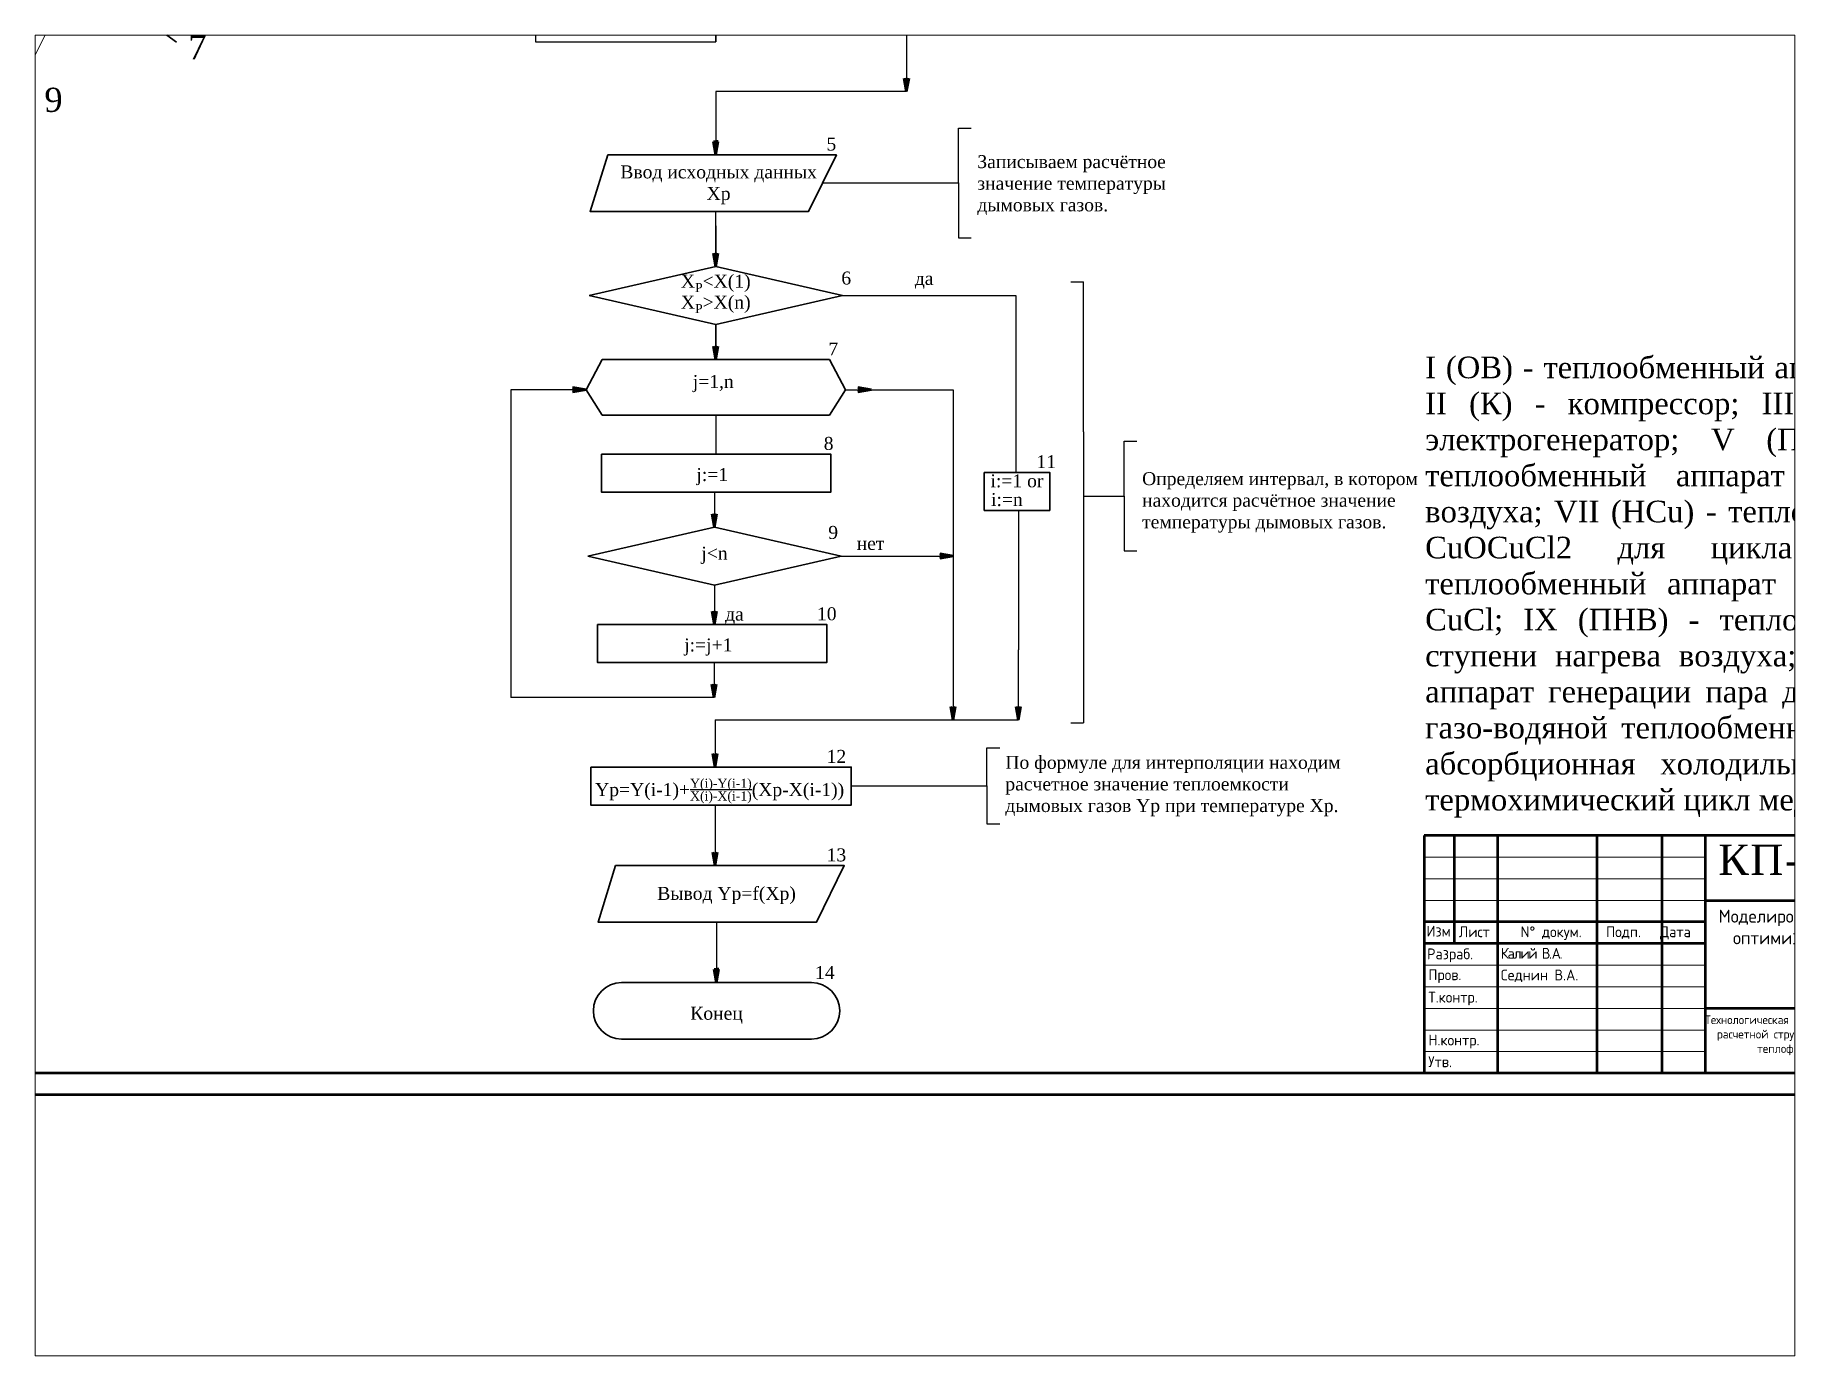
# Paper-space layout 'Лист1' of a CAD drawing. Extents: x 0.1 to 10.7, y 0 to 7.9.
# The model-space entities are those that its viewports show. They can reach past a viewport. Long polylines and large blocks are cut down to what shows.
import ezdxf

# ---------------------------------------------------------------- set-up
doc = ezdxf.new("R2010")
doc.units = 0
doc.header["$MEASUREMENT"] = 0
doc.linetypes.add('DASHED', pattern=[7, 5, -2, 0])
for name, color, linetype, lineweight in [('block', 7, 'Continuous', 50), ('линии', 7, 'Continuous', 30), ('Основная', 7, 'Continuous', 50), ('основной', 7, 'Continuous', 50), ('Позиции', 7, 'Continuous', 25), ('тонкая', 7, 'Continuous', 15)]:
    doc.layers.add(name, color=color, linetype=linetype, lineweight=lineweight)
doc.layers.add('текст', color=250, linetype='Continuous')
doc.styles.add('ГОСТ 2.304', font='isocpeur.ttf', dxfattribs={"height": 5})
doc.styles.add('МОЙСКИЙ', font='timesi.ttf')
doc.styles.add('Размер', font='GOST_Common.ttf')

msp = doc.modelspace()

# ---------------------------------------------------------------- hatches: boundary and pattern name
at = {"layer": 'block'}
h = msp.add_hatch(color=7, dxfattribs=at)
h.dxf.hatch_style = 1
h.paths.add_polyline_path([(2753.63, -1068.11), (2754.18, -1068.11), (2754.73, -1068.11), (2754.18, -1071.22)])
h = msp.add_hatch(color=7, dxfattribs=at)
h.dxf.hatch_style = 1
h.paths.add_polyline_path([(2753.63, -1068.11), (2754.18, -1068.11), (2754.73, -1068.11), (2754.18, -1071.22)])
h = msp.add_hatch(color=7, dxfattribs=at)
h.dxf.hatch_style = 1
h.paths.add_polyline_path([(2709.46, -1082.8), (2710.01, -1082.8), (2710.56, -1082.8), (2710.01, -1085.9)])
h = msp.add_hatch(color=7, dxfattribs=at)
h.dxf.hatch_style = 1
h.paths.add_polyline_path([(2709.46, -1108.63), (2710.01, -1108.63), (2710.56, -1108.63), (2710.01, -1111.73)])
h = msp.add_hatch(color=7, dxfattribs=at)
h.dxf.hatch_style = 1
h.paths.add_polyline_path([(2709.46, -1130.16), (2710.01, -1130.16), (2710.56, -1130.16), (2710.01, -1133.26)])
h = msp.add_hatch(color=7, dxfattribs=at)
h.dxf.hatch_style = 1
h.paths.add_polyline_path([(2709.46, -1130.16), (2710.01, -1130.16), (2710.56, -1130.16), (2710.01, -1133.26)])
h = msp.add_hatch(color=7, dxfattribs=at)
h.dxf.hatch_style = 1
h.paths.add_polyline_path([(2709.46, -1130.16), (2710.01, -1130.16), (2710.56, -1130.16), (2710.01, -1133.26)])
h = msp.add_hatch(color=7, dxfattribs=at)
h.dxf.hatch_style = 1
h.paths.add_polyline_path([(2709.46, -1130.16), (2710.01, -1130.16), (2710.56, -1130.16), (2710.01, -1133.26)])
h = msp.add_hatch(color=7, dxfattribs=at)
h.dxf.hatch_style = 1
h.paths.add_polyline_path([(2676.9, -1139.68), (2676.9, -1140.23), (2676.9, -1140.77), (2680, -1140.23)])
h = msp.add_hatch(color=7, dxfattribs=at)
h.dxf.hatch_style = 1
h.paths.add_polyline_path([(2742.9, -1139.68), (2742.9, -1140.23), (2742.9, -1140.77), (2746, -1140.23)])
h = msp.add_hatch(color=7, dxfattribs=at)
h.dxf.hatch_style = 1
h.paths.add_polyline_path([(2709.16, -1168.92), (2709.71, -1168.92), (2710.26, -1168.92), (2709.71, -1172.02)])
h = msp.add_hatch(color=7, dxfattribs=at)
h.dxf.hatch_style = 1
h.paths.add_polyline_path([(2709.16, -1168.92), (2709.71, -1168.92), (2710.26, -1168.92), (2709.71, -1172.02)])
h = msp.add_hatch(color=7, dxfattribs=at)
h.dxf.hatch_style = 1
h.paths.add_polyline_path([(2761.83, -1178.19), (2761.83, -1178.74), (2761.83, -1179.29), (2764.93, -1178.74)])
h = msp.add_hatch(color=7, dxfattribs=at)
h.dxf.hatch_style = 1
h.paths.add_polyline_path([(2709.16, -1191.44), (2709.71, -1191.44), (2710.26, -1191.44), (2709.71, -1194.55)])
h = msp.add_hatch(color=7, dxfattribs=at)
h.dxf.hatch_style = 1
h.paths.add_polyline_path([(2709.16, -1191.44), (2709.71, -1191.44), (2710.26, -1191.44), (2709.71, -1194.55)])
h = msp.add_hatch(color=7, dxfattribs=at)
h.dxf.hatch_style = 1
h.paths.add_polyline_path([(2709.07, -1208.34), (2709.62, -1208.34), (2710.17, -1208.34), (2709.62, -1211.45)])
h = msp.add_hatch(color=7, dxfattribs=at)
h.dxf.hatch_style = 1
h.paths.add_polyline_path([(2709.07, -1208.34), (2709.62, -1208.34), (2710.17, -1208.34), (2709.62, -1211.45)])
h = msp.add_hatch(color=7, dxfattribs=at)
h.dxf.hatch_style = 1
h.paths.add_polyline_path([(2764.39, -1213.54), (2764.93, -1213.54), (2765.48, -1213.54), (2764.93, -1216.65)])
h = msp.add_hatch(color=7, dxfattribs=at)
h.dxf.hatch_style = 1
h.paths.add_polyline_path([(2764.39, -1213.54), (2764.93, -1213.54), (2765.48, -1213.54), (2764.93, -1216.65)])
h = msp.add_hatch(color=7, dxfattribs=at)
h.dxf.hatch_style = 1
h.paths.add_polyline_path([(2779.53, -1213.54), (2780.08, -1213.54), (2780.62, -1213.54), (2780.08, -1216.65)])
h = msp.add_hatch(color=7, dxfattribs=at)
h.dxf.hatch_style = 1
h.paths.add_polyline_path([(2779.53, -1213.54), (2780.08, -1213.54), (2780.62, -1213.54), (2780.08, -1216.65)])
h = msp.add_hatch(color=7, dxfattribs=at)
h.dxf.hatch_style = 1
h.paths.add_polyline_path([(2709.33, -1224.44), (2709.87, -1224.44), (2710.42, -1224.44), (2709.87, -1227.54)])
h = msp.add_hatch(color=7, dxfattribs=at)
h.dxf.hatch_style = 1
h.paths.add_polyline_path([(2709.33, -1224.44), (2709.87, -1224.44), (2710.42, -1224.44), (2709.87, -1227.54)])
h = msp.add_hatch(color=7, dxfattribs=at)
h.dxf.hatch_style = 1
h.paths.add_polyline_path([(2709.33, -1247.24), (2709.87, -1247.24), (2710.42, -1247.24), (2709.87, -1250.35)])
h = msp.add_hatch(color=7, dxfattribs=at)
h.dxf.hatch_style = 1
h.paths.add_polyline_path([(2709.33, -1247.24), (2709.87, -1247.24), (2710.42, -1247.24), (2709.87, -1250.35)])
h = msp.add_hatch(color=7, dxfattribs=at)
h.dxf.hatch_style = 1
h.paths.add_polyline_path([(2709.64, -1274.31), (2710.19, -1274.31), (2710.74, -1274.31), (2710.19, -1277.42)])

# ---------------------------------------------------------------- linework, layer by layer
for p, q in [((2668.32, -1018.97), (2668.32, -1059.73)), ((2754.18, -1018.97), (2754.18, -1071.22)), ((2766.68, -1045.39), (2766.68, -1058.06)), ((2710.01, -1051.96), (2710.01, -1059.73)), ((2710.01, -1059.73), (2710.01, -1051.96)), ((2710.01, -1051.96), (2710.01, -1059.73)), ((2766.68, -1058.06), (2769.64, -1058.06)), ((2668.32, -1059.73), (2710.01, -1059.73)), ((2754.18, -1071.22), (2710.01, -1071.22)), ((2710.01, -1071.22), (2710.01, -1085.9)), ((2766.14, -1092.4), (2766.14, -1079.72)), ((2766.14, -1079.72), (2769.1, -1079.72)), ((2766.14, -1092.4), (2766.14, -1105.08)), ((2710.01, -1102.33), (2710.01, -1098.97)), ((2710.01, -1102.33), (2710.01, -1111.73)), ((2710.01, -1111.73), (2710.01, -1102.33)), ((2766.14, -1105.08), (2769.1, -1105.08)), ((2792.14, -1115.3), (2795.1, -1115.3)), ((2795.1, -1150.01), (2795.1, -1115.3)), ((2739.32, -1118.45), (2779.46, -1118.45)), ((2779.46, -1118.45), (2779.46, -1159.35)), ((2710.01, -1125.17), (2710.01, -1133.26)), ((2710.01, -1125.17), (2710.01, -1130.86)), ((2710.01, -1133.26), (2710.01, -1125.17)), ((2710.01, -1125.17), (2710.01, -1130.86)), ((2680, -1140.23), (2662.59, -1140.23)), ((2662.59, -1140.23), (2662.59, -1211.45)), ((2680, -1140.23), (2667.78, -1140.23)), ((2667.78, -1140.23), (2667.78, -1140.23)), ((2680, -1140.23), (2673.44, -1140.23)), ((2740.02, -1140.23), (2753.64, -1140.23)), ((2753.64, -1140.23), (2764.93, -1140.23)), ((2764.93, -1140.23), (2764.93, -1200.38)), ((2710.01, -1146.03), (2710.01, -1155.12)), ((2710.01, -1146.15), (2710.01, -1155.12)), ((2710.01, -1146.15), (2710.01, -1155.12)), ((2795.1, -1150.01), (2795.1, -1217.31)), ((2804.48, -1164.85), (2804.48, -1152.17)), ((2804.48, -1152.17), (2807.44, -1152.17)), ((2709.71, -1163.94), (2709.71, -1172.02)), ((2780.08, -1168.16), (2780.08, -1200.38)), ((2804.48, -1164.85), (2804.48, -1177.53)), ((2739.02, -1178.74), (2764.93, -1178.74)), ((2804.48, -1177.53), (2807.44, -1177.53)), ((2709.71, -1185.46), (2709.71, -1194.55)), ((2764.93, -1200.38), (2764.93, -1216.65)), ((2780.08, -1216.65), (2780.08, -1200.38)), ((2709.62, -1203.36), (2709.62, -1211.45)), ((2709.62, -1211.45), (2662.59, -1211.45)), ((2709.87, -1216.65), (2709.87, -1227.54)), ((2709.87, -1216.65), (2780.08, -1216.65)), ((2792.14, -1217.31), (2795.1, -1217.31)), ((2772.76, -1231.86), (2772.76, -1223.08)), ((2772.76, -1223.08), (2775.71, -1223.08)), ((2772.76, -1231.86), (2772.76, -1240.64)), ((2709.87, -1236.35), (2709.87, -1250.35)), ((2772.76, -1240.64), (2775.71, -1240.64)), ((2710.19, -1263.42), (2710.19, -1277.42))]:
    msp.add_line(p, q)
at = {"linetype": 'DASHED'}
for p, q in [((2734.73, -1092.4), (2766.14, -1092.4)), ((2795.1, -1164.85), (2804.48, -1164.85)), ((2741.35, -1231.86), (2772.76, -1231.86))]:
    msp.add_line(p, q, dxfattribs=at)
at = {"layer": 'block', "color": 7}
for p, q in [((2754.18, -1071.22), (2753.63, -1068.11)), ((2754.18, -1071.22), (2753.63, -1068.11)), ((2754.18, -1071.22), (2754.73, -1068.11)), ((2754.18, -1071.22), (2754.73, -1068.11)), ((2710.01, -1085.9), (2709.46, -1082.8)), ((2709.46, -1082.8), (2710.01, -1082.8)), ((2710.01, -1085.9), (2710.56, -1082.8)), ((2710.56, -1082.8), (2710.01, -1082.8)), ((2710.01, -1111.73), (2709.46, -1108.63)), ((2710.01, -1111.73), (2710.56, -1108.63)), ((2710.01, -1133.26), (2709.46, -1130.16)), ((2710.01, -1133.26), (2709.46, -1130.16)), ((2710.01, -1133.26), (2709.46, -1130.16)), ((2710.01, -1133.26), (2709.46, -1130.16)), ((2710.01, -1133.26), (2710.56, -1130.16)), ((2710.01, -1133.26), (2710.56, -1130.16)), ((2710.01, -1133.26), (2710.56, -1130.16)), ((2710.01, -1133.26), (2710.56, -1130.16)), ((2680, -1140.23), (2676.9, -1139.68)), ((2746, -1140.23), (2742.9, -1139.68)), ((2680, -1140.23), (2676.9, -1140.77)), ((2746, -1140.23), (2742.9, -1140.77)), ((2709.71, -1172.02), (2709.16, -1168.92)), ((2709.71, -1172.02), (2709.16, -1168.92)), ((2709.71, -1172.02), (2710.26, -1168.92)), ((2709.71, -1172.02), (2710.26, -1168.92)), ((2764.93, -1178.74), (2761.83, -1178.19)), ((2764.93, -1178.74), (2761.83, -1179.29)), ((2709.71, -1194.55), (2709.16, -1191.44)), ((2709.71, -1194.55), (2709.16, -1191.44)), ((2709.71, -1194.55), (2710.26, -1191.44)), ((2709.71, -1194.55), (2710.26, -1191.44)), ((2709.62, -1211.45), (2709.07, -1208.34)), ((2709.62, -1211.45), (2709.07, -1208.34)), ((2709.62, -1211.45), (2710.17, -1208.34)), ((2709.62, -1211.45), (2710.17, -1208.34)), ((2764.93, -1216.65), (2764.39, -1213.54)), ((2764.93, -1216.65), (2764.39, -1213.54)), ((2764.93, -1216.65), (2765.48, -1213.54)), ((2764.93, -1216.65), (2765.48, -1213.54)), ((2780.08, -1216.65), (2779.53, -1213.54)), ((2780.08, -1216.65), (2779.53, -1213.54)), ((2780.08, -1216.65), (2780.62, -1213.54)), ((2780.08, -1216.65), (2780.62, -1213.54)), ((2709.87, -1227.54), (2709.33, -1224.44)), ((2709.87, -1227.54), (2709.33, -1224.44)), ((2709.87, -1227.54), (2710.42, -1224.44)), ((2709.87, -1227.54), (2710.42, -1224.44)), ((2709.87, -1250.35), (2709.33, -1247.24)), ((2709.87, -1250.35), (2709.33, -1247.24)), ((2709.87, -1250.35), (2710.42, -1247.24)), ((2709.87, -1250.35), (2710.42, -1247.24)), ((2710.19, -1277.42), (2709.64, -1274.31)), ((2709.64, -1274.31), (2710.19, -1274.31)), ((2710.19, -1277.42), (2710.74, -1274.31)), ((2710.74, -1274.31), (2710.19, -1274.31))]:
    msp.add_line(p, q, dxfattribs=at)
at = {"layer": 'линии', "linetype": 'Continuous', "lineweight": 0}
msp.add_line((2562.43, -1042.84), (2527.75, -1112.84), dxfattribs=at)
at = {"layer": 'линии'}
for p, q in [((2585.22, -1059.81), (2562.43, -1042.84)), ((2680.7, -1118.45), (2710.01, -1111.73)), ((2710.01, -1111.73), (2739.32, -1118.45)), ((2680.7, -1118.45), (2710.01, -1125.17)), ((2710.01, -1125.17), (2739.32, -1118.45)), ((2683.71, -1133.26), (2680, -1140.23)), ((2683.71, -1133.26), (2710.01, -1133.26)), ((2710.01, -1133.26), (2736.31, -1133.26)), ((2736.31, -1133.26), (2740.02, -1140.23)), ((2680, -1140.23), (2683.71, -1146.15)), ((2740.02, -1140.23), (2736.31, -1146.15)), ((2736.31, -1146.15), (2683.71, -1146.15)), ((2680.4, -1178.74), (2709.71, -1172.02)), ((2709.71, -1172.02), (2739.02, -1178.74)), ((2680.4, -1178.74), (2709.71, -1185.46)), ((2709.71, -1185.46), (2739.02, -1178.74))]:
    msp.add_line(p, q, dxfattribs=at)
for points in [[(2685.02, -1085.9), (2737.92, -1085.9), (2731.5, -1098.97), (2680.93, -1098.98)], [(2683.58, -1155.12), (2736.61, -1155.12), (2736.61, -1163.94), (2683.58, -1163.94)], [(2772.13, -1159.35), (2787.29, -1159.35), (2787.29, -1168.16), (2772.13, -1168.16)], [(2682.67, -1194.55), (2735.7, -1194.55), (2735.7, -1203.36), (2682.67, -1203.36)], [(2681.1, -1227.54), (2741.35, -1227.54), (2741.35, -1236.35), (2681.1, -1236.35)], [(2686.85, -1250.35), (2739.75, -1250.35), (2733.34, -1263.41), (2682.77, -1263.42)]]:
    msp.add_lwpolyline(points, close=True, dxfattribs=at)
msp.add_lwpolyline([(2688.23, -1277.42), (2732.15, -1277.42, -1), (2732.15, -1290.48), (2688.23, -1290.48, -1)], format="xyb", close=True, dxfattribs=at)
at = {"layer": 'Основная', "color": 7}
for p, q in [((3058.92, -1243.38), (2873.92, -1243.38)), ((2873.92, -1243.38), (2873.92, -1298.38)), ((2880.92, -1268.38), (2880.92, -1243.38)), ((2890.92, -1243.38), (2890.92, -1298.38)), ((2913.92, -1298.38), (2913.92, -1243.38)), ((2928.92, -1243.38), (2928.92, -1298.38)), ((2938.92, -1243.38), (2938.92, -1298.38)), ((2938.92, -1263.38), (2873.92, -1263.38)), ((2938.92, -1268.38), (2873.92, -1268.38)), ((3058.92, -1283.38), (2938.92, -1283.38)), ((3058.92, -1298.38), (2230.92, -1298.38)), ((3063.92, -1303.38), (2222.92, -1303.38))]:
    msp.add_line(p, q, dxfattribs=at)
at = {"layer": 'основной', "color": 7}
msp.add_line((2938.92, -1258.38), (3058.92, -1258.38), dxfattribs=at)
at = {"layer": 'тонкая', "color": 7}
for p, q in [((2938.92, -1248.38), (2873.92, -1248.38)), ((2938.92, -1253.38), (2873.92, -1253.38)), ((2873.92, -1273.38), (2938.92, -1273.38)), ((2938.92, -1278.38), (2873.92, -1278.38)), ((2938.92, -1283.38), (2873.92, -1283.38))]:
    msp.add_line(p, q, dxfattribs=at)
at = {"layer": 'тонкая', "color": 0}
msp.add_line((2938.92, -1258.38), (2873.92, -1258.38), dxfattribs=at)
at = {"layer": 'тонкая', "color": 7}
for points in [[(2873.92, -1288.38), (2938.92, -1288.38)], [(2873.92, -1293.38), (2938.92, -1293.38)]]:
    msp.add_lwpolyline(points, dxfattribs=at)

# ---------------------------------------------------------------- texts
at = {"color": 7, "insert": (2874.15, -1132.57), "char_height": 5, "width": 175.8529, "attachment_point": 1, "style": 'МОЙСКИЙ'}
msp.add_mtext('\\pxqj;{\\fTimes New Roman|b0|i0|c0|p18;\\C256;I\\fTimes New Roman|b0|i0|c204|p18; (ОВ)\\fTimes New Roman Cyr|b0|i0|c204|p18; - теплообменный аппарат охлаждения воздуха; \\fTimes New Roman|b0|i0|c0|p18;II\\fTimes New Roman|b0|i0|c204|p18; (К)\\fTimes New Roman Cyr|b0|i0|c204|p18; - компрессор;\\fTimes New Roman|b0|i0|c204|p18; \\fTimes New Roman|b0|i0|c0|p18;III\\fTimes New Roman|b0|i0|c204|p18; (Т)\\fTimes New Roman Cyr|b0|i0|c204|p18; - турбина; \\fTimes New Roman|b0|i0|c0|p18;IV\\fTimes New Roman|b0|i0|c204|p18; (Г)\\fTimes New Roman Cyr|b0|i0|c204|p18; - электрогенератор; \\fTimes New Roman|b0|i0|c0|p18;V\\fTimes New Roman|b0|i0|c204|p18; (П)\\fTimes New Roman Cyr|b0|i0|c204|p18; - печь; \\fTimes New Roman|b0|i0|c0|p18;VI\\fTimes New Roman|b0|i0|c204|p18; (ВНВ)\\fTimes New Roman Cyr|b0|i0|c204|p18; - теплообменный аппарат второй ступени нагрева воздуха; \\fTimes New Roman|b0|i0|c0|p18;VII\\fTimes New Roman|b0|i0|c204|p18; (Н\\fTimes New Roman|b0|i0|c0|p18;Cu)\\fTimes New Roman Cyr|b0|i0|c204|p18; - теплообменный аппарат нагрева \\fTimes New Roman|b0|i0|c0|p18;CuOCuCl\\fTimes New Roman Cyr|b0|i0|c204|p18;2 для цикла \\fTimes New Roman|b0|i0|c0|p18;CuCl; VIII\\fTimes New Roman|b0|i0|c204|p18; (ПП)\\fTimes New Roman Cyr|b0|i0|c204|p18; - теплообменный аппарат перегрева пара для цикла \\fTimes New Roman|b0|i0|c0|p18;CuCl; IX\\fTimes New Roman|b0|i0|c204|p18; (ПНВ)\\fTimes New Roman Cyr|b0|i0|c204|p18; - теплообменный аппарат первой ступени нагрева воздуха; \\fTimes New Roman|b0|i0|c0|p18;X\\fTimes New Roman|b0|i0|c204|p18; (ГП)\\fTimes New Roman Cyr|b0|i0|c204|p18; - теплообменный аппарат генерации пара для цикла \\fTimes New Roman|b0|i0|c0|p18;CuCl; XI\\fTimes New Roman|b0|i0|c204|p18; (ГВТ)\\fTimes New Roman Cyr|b0|i0|c204|p18; - газо-водяной теплообменный аппарат; \\fTimes New Roman|b0|i0|c0|p18;XII\\fTimes New Roman|b0|i0|c204|p18; (АБХМ)\\fTimes New Roman Cyr|b0|i0|c204|p18; - абсорбционная холодильная машина; \\fTimes New Roman|b0|i0|c0|p18;XIII\\fTimes New Roman|b0|i0|c204|p18; (ТЦ)\\fTimes New Roman Cyr|b0|i0|c204|p18; - термохимический цикл медь-хлор}', dxfattribs=at)
at = {"color": 7, "attachment_point": 1, "style": 'Размер'}
for s, width, heights, insert, char_height in [('{\\T0.75;Калий В.А.}', 45.3258, [0], (2891.66, -1269.4), 2.5), ('Седнин В.А.', 45.3258, [0], (2891.66, -1274.4), 2.5), ('\\pxqc;{\\fGOST Common|b0|i0|c204|p34;Технологическая схема}, {\\fGOST Common|b0|i0|c204|p34;расчетная структурная схема}, {\\fGOST Common|b0|i0|c204|p34;граф расчетной структурной схемы}, {\\fGOST Common|b0|i0|c204|p34;алгоритм определения теплофизических свойств рабочих тел}', 70.8397, [15], (2938.69, -1285.01), 2)]:
    msp.add_mtext_dynamic_manual_height_columns(s, width=width, gutter_width=50, heights=heights, dxfattribs=dict(at, insert=insert, char_height=char_height))
at = {"layer": 'линии', "char_height": 5.6, "attachment_point": 1}
for s, insert in [('\\A1;{\\fTimes New Roman|b0|i0|c204|p23;7}', (2587.97, -1058.18)), ('\\A1;{\\fTimes New Roman|b0|i0|c204|p23;9}', (2554.67, -1070.35))]:
    msp.add_mtext_dynamic_manual_height_columns(s, width=32.2158, gutter_width=32.59, heights=[0], dxfattribs=dict(at, insert=insert))
at = {"layer": 'Позиции', "char_height": 3, "attachment_point": 5, "style": 'ГОСТ 2.304'}
for s, width, insert in [('{\\fTimes New Roman|b0|i0|c204|p18;5}', 20.9174, (2736.75, -1083.41)), ('\\pxql;{\\fTimes New Roman|b0|i0|c204|p18;Записываем расчётное \\Pзначение температуры \\Pдымовых газов.}', 96.7502, (2818.91, -1092.9)), ('{\\fTimes New Roman|b0|i0|c204|p18;Ввод исходных данных \\PXp}', 51.0624, (2710.67, -1092.82)), ('\\A1;{\\fTimes New Roman|b0|i0|c204|p18;X\\H0.7x;\\S^ P;\\H1.42857x;<X(1)}', 81.4124, (2710.01, -1115.63)), ('{\\fTimes New Roman|b0|i0|c204|p18;6}', 20.9174, (2740.2, -1114.41)), ('\\A1;{\\fTimes New Roman|b0|i0|c204|p18;да}', 81.4124, (2758.22, -1114.93)), ('\\A1;{\\fTimes New Roman|b0|i0|c204|p18;X\\H0.7x;\\S^ P;\\H1.42857x;>X(n)}', 81.4124, (2710.01, -1120.49)), ('{\\fTimes New Roman|b0|i0|c204|p18;7}', 20.9174, (2737.21, -1130.81)), ('\\A1;{\\fTimes New Roman|b0|i0|c204|p18;j=1,n}', 81.4124, (2709.43, -1138.82)), ('{\\fTimes New Roman|b0|i0|c204|p18;8}', 20.9174, (2736.12, -1152.67)), ('{\\fTimes New Roman|b0|i0|c204|p18;11}', 20.9174, (2786.48, -1156.88)), ('{\\fTimes New Roman|b0|i0|c204|p18;j:=1}', 81.4124, (2709.2, -1160.34)), ('{\\fTimes New Roman|b0|i0|c204|p18;i:=1 or}', 81.4124, (2779.7, -1161.34)), ('\\pxql;{\\fTimes New Roman|b0|i0|c204|p18;Определяем интервал, в котором \\Pнаходится расчётное значение\\Pтемпературы дымовых газов.}', 96.7502, (2857.03, -1166.3)), ('{\\fTimes New Roman|b0|i0|c204|p18;i:=n}', 81.4124, (2777.38, -1165.66)), ('{\\fTimes New Roman|b0|i0|c204|p18;9}', 20.9174, (2737.18, -1173.27)), ('\\A1;{\\fTimes New Roman|b0|i0|c204|p18;j\\H1x;<n}', 81.4124, (2709.71, -1178.55)), ('\\A1;{\\fTimes New Roman|b0|i0|c204|p18;нет}', 81.4124, (2745.83, -1175.82)), ('\\A1;{\\fTimes New Roman|b0|i0|c204|p18;да}', 81.4124, (2714.33, -1192.59)), ('{\\fTimes New Roman|b0|i0|c204|p18;10}', 20.9174, (2735.7, -1192.1)), ('{\\fTimes New Roman|b0|i0|c204|p18;j:=j+1}', 81.4124, (2708.28, -1199.77)), ('{\\fTimes New Roman|b0|i0|c204|p18;12}', 20.9174, (2737.93, -1225.07)), ('\\pxql;{\\fTimes New Roman|b0|i0|c204|p18;По формуле для интерполяции находим\\Pрасчетное значение теплоемкости \\Pдымовых газов Yp при температуре Xp.}', 96.7502, (2825.39, -1231.94)), ('\\A1;{\\fTimes New Roman|b0|i0|c204|p18;Yр=Y(i-1)+\\H0.7x;\\SY(i)-Y(i-1)/X(i)-X(i-1);\\H1.42857x;(Xp-X(i-1))}', 81.4124, (2710.91, -1232.76)), ('{\\fTimes New Roman|b0|i0|c204|p18;13}', 20.9174, (2737.93, -1247.88)), ('{\\fTimes New Roman|b0|i0|c204|p18;Вывод Yp=f(Xp)}', 51.0624, (2712.51, -1257.26)), ('{\\fTimes New Roman|b0|i0|c204|p18;14}', 20.9174, (2735.25, -1275.08)), ('{\\fTimes New Roman|b0|i0|c204|p18;Конец}', 20.9174, (2710.19, -1284.95))]:
    msp.add_mtext_dynamic_manual_height_columns(s, width=width, gutter_width=25, heights=[0], dxfattribs=dict(at, insert=insert))
at = {"layer": 'текст', "color": 7, "style": 'Размер'}
for s, p in [('Изм', (2874.46, -1266.76)), ('Лист', (2881.94, -1266.91)), ('N%%d докум. ', (2896.22, -1266.91)), ('Подп.', (2916, -1266.91)), ('Дата', (2928.45, -1266.91)), ('Разраб.', (2874.58, -1272.02)), ('Пров.', (2874.88, -1276.85)), ('Т.контр.', (2874.88, -1282.04)), ('Н.контр.', (2874.88, -1291.96)), ('Утв.', (2874.88, -1296.98))]:
    msp.add_text(s, height=2.5, dxfattribs=at).set_placement(p)
at = {"layer": 'текст', "color": 7, "linetype": 'ByBlock', "lineweight": 25, "attachment_point": 1, "style": 'Размер'}
for s, insert, char_height, width in [('{\\fTimes New Roman|b0|i0|c204|p18;\\T1.05;КП\\fTimes New Roman|b0|i0|c0|p18;-\\fTimes New Roman|b0|i0|c204|p18;5\\fTimes New Roman|b0|i0|c0|p18;060\\fTimes New Roman|b0|i0|c204|p18;2121\\fTimes New Roman|b0|i0|c0|p18;/\\fTimes New Roman|b0|i0|c204|p18;ДО\\fTimes New Roman|b0|i0|c0|p18;-202\\fTimes New Roman|b0|i0|c204|p18;1}', (2941.98, -1245.48), 7, 152.6285), ('\\pxqc;{\\fGOST Common|b0|i0|c204|p34;\\C0;Моделирование и параметрическая оптимизация теплотехнической системы}', (2940.9, -1260.55), 3, 66.8979)]:
    msp.add_mtext(s, dxfattribs=dict(at, insert=insert, char_height=char_height, width=width))

psp = doc.layouts.new('Лист1')

# ---------------------------------------------------------------- viewports
at = {"layer": '0', "linetype": 'Continuous', "lineweight": 0}
psp.add_viewport(center=(5.38, 3.939), size=(10.573, 7.93534), view_center_point=(2756.113, -1210.966), view_height=305.5613, dxfattribs=at)

doc.saveas('drawing.dxf')
